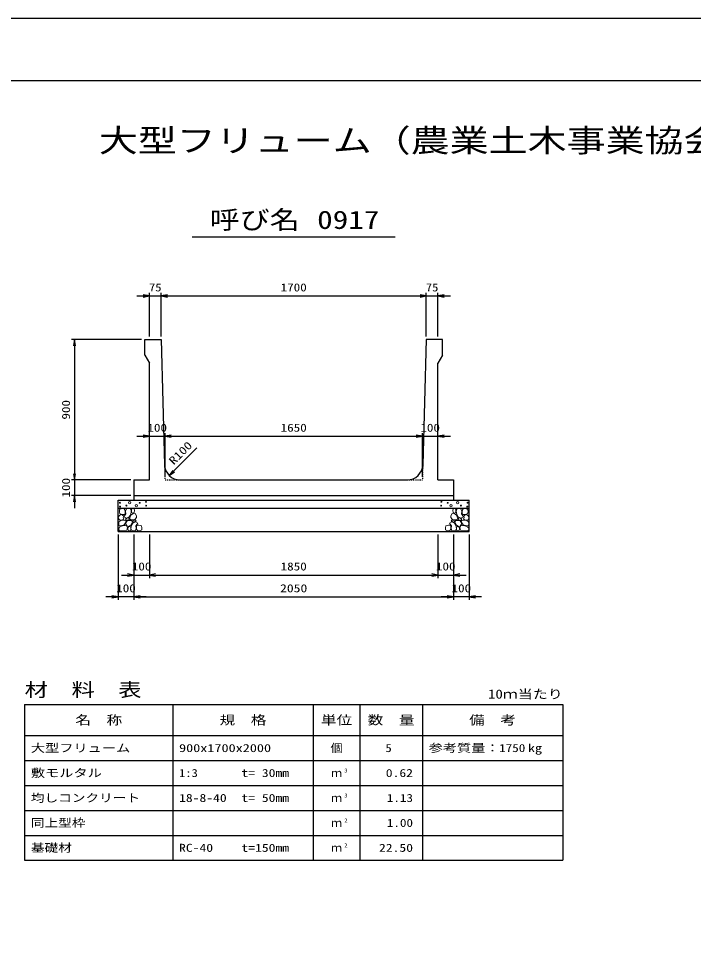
# Model space of a CAD drawing. Units: millimetres at full size. Extents: x 0 to 16820, y 0 to 11880.
# Drawn here: x 5646 to 9973, y 5940 to 11880 of the extents above; entities that cross this region are included whole.
import ezdxf
from ezdxf.enums import TextEntityAlignment as Align

# ---------------------------------------------------------------- set-up
doc = ezdxf.new("R2010")
doc.units = ezdxf.units.MM
doc.linetypes.add('DASHED_SPACED', pattern=[12, 6, -6])
for name, color, linetype, lineweight in [('0_2', 7, 'Continuous', 25), ('D-DCR-HCHn', 4, 'Continuous', 9), ('D-MTR-FRAM', 7, 'Continuous', 25), ('D-MTR-LINE', 7, 'Continuous', 25), ('D-STR-DIM', 7, 'Continuous', 25), ('D-STR-STRn', 1, 'Continuous', 25), ('D-TTL', 2, 'Continuous', 25), ('D-TTL-TXT', 7, 'Continuous', 25)]:
    doc.layers.add(name, color=color, linetype=linetype, lineweight=lineweight)
doc.layers.add('D-MTR', color=7, linetype='Continuous')
doc.layers.add('D-MTR-TXT', color=7, linetype='Continuous')
doc.styles.add('ＭＳ ゴシック', font='')
doc.styles.get('ＭＳ ゴシック').set_extended_font_data('MS Gothic')

# ---------------------------------------------------------------- blocks, each defined once
blk = doc.blocks.new('open_arrow')
at = {"color": 0, "linetype": 'Continuous', "lineweight": -2}
blk.add_lwpolyline([(7.5, 1.25), (0, 0), (7.5, -1.25)], dxfattribs=at)

msp = doc.modelspace()

# ---------------------------------------------------------------- linework, layer by layer
at = {"layer": '0_2'}
for p, q in [((6385, 8570), (6385, 8290)), ((6485, 8570), (6485, 8290)), ((6485, 8570), (6485, 8290)), ((8335, 8570), (8335, 8290)), ((6305, 8310), (6565, 8310)), ((6485, 8310), (8335, 8310))]:
    msp.add_line(p, q, dxfattribs=at)
at = {"layer": 'D-DCR-HCHn'}
for points in [[(6323.399, 8733.696), (6307.796, 8737.163), (6293.928, 8730.228), (6292.194, 8714.626), (6295.661, 8702.491), (6312.997, 8697.29), (6325.132, 8697.29), (6330.333, 8705.958), (6330.333, 8725.028)], [(6337.267, 8735.429), (6332.067, 8719.827), (6333.8, 8702.491), (6321.665, 8683.421), (6337.267, 8674.753), (6354.603, 8683.421), (6365.005, 8697.29), (6368.472, 8719.827), (6365.005, 8731.962), (6354.603, 8737.163)], [(6370.206, 8731.962), (6370.206, 8711.159), (6378.874, 8705.958), (6387.542, 8711.159), (6389.275, 8723.294), (6387.542, 8733.696), (6375.407, 8737.163)], [(8449.794, 8731.962), (8449.794, 8711.159), (8441.126, 8705.958), (8432.458, 8711.159), (8430.725, 8723.294), (8432.458, 8733.696), (8444.593, 8737.163)], [(8482.733, 8735.429), (8487.933, 8719.827), (8486.2, 8702.491), (8498.335, 8683.421), (8482.733, 8674.753), (8465.397, 8683.421), (8454.995, 8697.29), (8451.528, 8719.827), (8454.995, 8731.962), (8465.397, 8737.163)], [(8496.601, 8733.696), (8512.204, 8737.163), (8526.072, 8730.228), (8527.806, 8714.626), (8524.339, 8702.491), (8507.003, 8697.29), (8494.868, 8697.29), (8489.667, 8705.958), (8489.667, 8725.028)], [(6290.46, 8690.356), (6285.26, 8674.753), (6292.194, 8664.352), (6309.53, 8662.618), (6321.366, 8667.699), (6316.464, 8679.954), (6319.932, 8686.889), (6312.997, 8693.823), (6302.596, 8697.29)], [(6340.735, 8674.753), (6332.067, 8667.819), (6335.534, 8662.618), (6347.669, 8662.618), (6352.87, 8664.352), (6356.337, 8671.286), (6351.136, 8676.487)], [(6366.739, 8693.823), (6358.071, 8673.02), (6365.005, 8664.352), (6385.808, 8664.352), (6394.476, 8667.819), (6403.144, 8679.954), (6403.144, 8690.356), (6394.476, 8704.224), (6384.074, 8705.958)], [(8453.261, 8693.823), (8461.929, 8673.02), (8454.995, 8664.352), (8434.192, 8664.352), (8425.524, 8667.819), (8416.856, 8679.954), (8416.856, 8690.356), (8425.524, 8704.224), (8435.926, 8705.958)], [(8479.265, 8674.753), (8487.933, 8667.819), (8484.466, 8662.618), (8472.331, 8662.618), (8467.13, 8664.352), (8463.663, 8671.286), (8468.864, 8676.487)], [(8529.54, 8690.356), (8534.74, 8674.753), (8527.806, 8664.352), (8510.47, 8662.618), (8498.634, 8667.699), (8503.536, 8679.954), (8500.068, 8686.889), (8507.003, 8693.823), (8517.404, 8697.29)], [(6323.366, 8632.757), (6336.208, 8652.019), (6334.603, 8656.834), (6316.946, 8661.65), (6300.894, 8660.045), (6289.658, 8650.414), (6288.052, 8639.177), (6289.658, 8627.941), (6302.499, 8624.731)], [(6329.787, 8592.627), (6341.023, 8597.443), (6344.234, 8613.494), (6337.813, 8624.731), (6326.577, 8627.941), (6312.13, 8626.336), (6296.078, 8619.915), (6288.052, 8610.284), (6288.052, 8599.048), (6292.868, 8592.627), (6312.13, 8594.232)], [(6368.311, 8632.757), (6376.337, 8652.019), (6369.916, 8660.045), (6350.654, 8660.045), (6342.628, 8656.834), (6334.603, 8645.598), (6334.603, 8635.967), (6342.628, 8623.125), (6352.259, 8621.52)], [(6365.101, 8597.443), (6365.101, 8616.705), (6357.075, 8621.52), (6349.049, 8616.705), (6347.444, 8605.469), (6349.049, 8595.837), (6360.285, 8592.627)], [(6395.599, 8594.232), (6400.415, 8608.679), (6398.81, 8624.731), (6410.046, 8642.388), (6395.599, 8650.414), (6379.548, 8642.388), (6369.916, 8629.546), (6366.706, 8608.679), (6369.916, 8597.443), (6379.548, 8592.627)], [(6392.389, 8650.414), (6400.415, 8656.834), (6397.204, 8661.65), (6385.968, 8661.65), (6381.153, 8660.045), (6377.942, 8653.624), (6382.758, 8648.808)], [(6408.441, 8595.837), (6422.887, 8592.627), (6435.729, 8599.048), (6437.334, 8613.494), (6434.124, 8624.731), (6418.072, 8629.546), (6406.836, 8629.546), (6402.02, 8621.52), (6402.02, 8603.863)], [(8411.559, 8595.837), (8397.113, 8592.627), (8384.271, 8599.048), (8382.666, 8613.494), (8385.876, 8624.731), (8401.928, 8629.546), (8413.164, 8629.546), (8417.98, 8621.52), (8417.98, 8603.863)], [(8424.401, 8594.232), (8419.585, 8608.679), (8421.19, 8624.731), (8409.954, 8642.388), (8424.401, 8650.414), (8440.452, 8642.388), (8450.084, 8629.546), (8453.294, 8608.679), (8450.084, 8597.443), (8440.452, 8592.627)], [(8427.611, 8650.414), (8419.585, 8656.834), (8422.796, 8661.65), (8434.032, 8661.65), (8438.847, 8660.045), (8442.058, 8653.624), (8437.242, 8648.808)], [(8451.689, 8632.757), (8443.663, 8652.019), (8450.084, 8660.045), (8469.346, 8660.045), (8477.372, 8656.834), (8485.397, 8645.598), (8485.397, 8635.967), (8477.372, 8623.125), (8467.741, 8621.52)], [(8454.899, 8597.443), (8454.899, 8616.705), (8462.925, 8621.52), (8470.951, 8616.705), (8472.556, 8605.469), (8470.951, 8595.837), (8459.715, 8592.627)], [(8490.213, 8592.627), (8478.977, 8597.443), (8475.766, 8613.494), (8482.187, 8624.731), (8493.423, 8627.941), (8507.87, 8626.336), (8523.922, 8619.915), (8531.948, 8610.284), (8531.948, 8599.048), (8527.132, 8592.627), (8507.87, 8594.232)], [(8496.634, 8632.757), (8483.792, 8652.019), (8485.397, 8656.834), (8503.054, 8661.65), (8519.106, 8660.045), (8530.342, 8650.414), (8531.948, 8639.177), (8530.342, 8627.941), (8517.501, 8624.731)]]:
    msp.add_lwpolyline(points, close=True, dxfattribs=at)
for centre, radius in [((6295.727, 8773.955), 3), ((6296.869, 8748.91), 3), ((6337.292, 8755.752), 3), ((6358.336, 8773.955), 7.5), ((6401.664, 8754.961), 7.5), ((6422.708, 8773.164), 3), ((6463.131, 8780.006), 3), ((6464.273, 8754.961), 3), ((8355.727, 8754.961), 3), ((8356.869, 8780.006), 3), ((8397.292, 8773.164), 3), ((8418.336, 8754.961), 7.5), ((8461.664, 8773.955), 7.5), ((8482.708, 8755.752), 3), ((8523.131, 8748.91), 3), ((8524.273, 8773.955), 3)]:
    msp.add_circle(centre, radius, dxfattribs=at)
at = {"layer": 'D-MTR-FRAM'}
for p, q in [((5685, 7480), (9135, 7480)), ((5685, 7480), (5685, 6480)), ((9135, 7480), (9135, 6480)), ((5685, 6480), (9135, 6480))]:
    msp.add_line(p, q, dxfattribs=at)
at = {"layer": 'D-MTR-LINE'}
for p, q in [((6635, 7480), (6635, 6480)), ((7535, 7480), (7535, 6480)), ((7835, 7480), (7835, 6480)), ((8235, 7480), (8235, 6480)), ((5685, 7280), (9135, 7280)), ((5685, 7120), (9135, 7120)), ((5685, 6960), (9135, 6960)), ((5685, 6800), (9135, 6800)), ((5685, 6640), (9135, 6640))]:
    msp.add_line(p, q, dxfattribs=at)
at = {"layer": 'D-STR-DIM'}
for p, q in [((6405, 10100), (6640, 10100)), ((6485, 9840), (6485, 10120)), ((6560, 9840), (6560, 10120)), ((6560, 9840), (6560, 10120)), ((6560, 10100), (8260, 10100)), ((8180, 10100), (8415, 10100)), ((8260, 9840), (8260, 10120)), ((8260, 9840), (8260, 10120)), ((8335, 9840), (8335, 10120)), ((6435, 9820), (5985, 9820)), ((6005, 9820), (6005, 8920)), ((6585, 8940), (6585, 9220)), ((6585, 8940), (6585, 9220)), ((8235, 8940), (8235, 9220)), ((8235, 8940), (8235, 9220)), ((6405, 9200), (6665, 9200)), ((6585, 9200), (8235, 9200)), ((8155, 9200), (8415, 9200)), ((6612.539, 8948.314), (6789.315, 9125.091)), ((6005, 9000), (6005, 8740)), ((6365, 8920), (5985, 8920)), ((6365, 8920), (5985, 8920)), ((6365, 8820), (5985, 8820)), ((6285, 8570), (6285, 8150)), ((6385, 8570), (6385, 8150)), ((6385, 8570), (6385, 8150)), ((8335, 8570), (8335, 8290)), ((8435, 8570), (8435, 8150)), ((8435, 8570), (8435, 8150)), ((8435, 8570), (8435, 8290)), ((8535, 8570), (8535, 8150)), ((8255, 8310), (8515, 8310)), ((6465, 8170), (6205, 8170)), ((6385, 8170), (8435, 8170)), ((8615, 8170), (8355, 8170))]:
    msp.add_line(p, q, dxfattribs=at)
at = {"layer": 'D-STR-STRn'}
for p, q in [((6455, 9820), (6560, 9820)), ((6455, 9720), (6455, 9820)), ((6560, 9820), (6582.299, 9017.223)), ((8260, 9820), (8237.701, 9017.223)), ((8365, 9820), (8260, 9820)), ((8365, 9720), (8365, 9820)), ((6455, 9720), (6485, 9670)), ((8365, 9720), (8335, 9670)), ((6485, 8920), (6485, 9670)), ((8335, 8920), (8335, 9670)), ((6385, 8920), (6385, 8820)), ((6385, 8920), (6485, 8920)), ((6682.261, 8920), (8137.739, 8920)), ((8335, 8920), (8435, 8920)), ((8435, 8920), (8435, 8820)), ((6385, 8820), (8435, 8820)), ((6385, 8820), (6385, 8790)), ((8435, 8820), (8435, 8790)), ((6285, 8590), (6285, 8790)), ((6285, 8790), (8535, 8790)), ((6285, 8740), (8535, 8740)), ((8535, 8590), (8535, 8790)), ((6285, 8590), (8535, 8590))]:
    msp.add_line(p, q, dxfattribs=at)
at = {"layer": 'D-STR-STRn', "color": 2, "linetype": 'DASHED_SPACED'}
for p, q in [((6582.299, 9017.223), (6585, 8920)), ((8237.701, 9017.223), (8235, 8920)), ((6585, 8920), (6682.261, 8920)), ((8137.739, 8920), (8235, 8920))]:
    msp.add_line(p, q, dxfattribs=at)
at = {"layer": 'D-STR-STRn'}
for centre, start, end in [((6682.261, 9020), 181.59114, 270), ((8137.739, 9020), 270, 358.40886)]:
    msp.add_arc(centre, 100, start, end, dxfattribs=at)
at = {"layer": 'D-TTL'}
for points in [[(0, 0), (16820, 0), (16820, 11880), (0, 11880)], [(400, 400), (16420, 400), (16420, 11480), (400, 11480)]]:
    msp.add_lwpolyline(points, close=True, dxfattribs=at)
at = {"layer": 'D-TTL-TXT'}
msp.add_line((6760, 10480), (8060, 10480), dxfattribs=at)

# ---------------------------------------------------------------- block references
at = {"layer": '0_2', "xscale": 5.33, "yscale": 5.33, "rotation": 180}
for p in [(6385, 8310), (8335, 8310)]:
    msp.add_blockref('open_arrow', p, dxfattribs=at)
at = {"layer": '0_2', "xscale": 5.33, "yscale": 5.33}
msp.add_blockref('open_arrow', (6485, 8310), dxfattribs=at)
msp.add_blockref('open_arrow', (6485, 8310), dxfattribs=at)
at = {"layer": 'D-STR-DIM', "xscale": 5.33, "yscale": 5.33}
for p, rotation in [((6485, 10100), 180), ((8260, 10100), 180), ((8260, 10100), 180), ((6005, 9820), 270), ((6485, 9200), 180), ((8235, 9200), 180), ((8235, 9200), 180), ((6612.539, 8948.314), 45), ((6005, 8920), 90), ((6005, 8920), 90), ((6005, 8820), 270), ((8335, 8310), 180), ((6285, 8170), 180), ((8435, 8170), 180), ((8435, 8170), 180)]:
    msp.add_blockref('open_arrow', p, dxfattribs=dict(at, rotation=rotation))
for p in [(6560, 10100), (6560, 10100), (8335, 10100), (6585, 9200), (6585, 9200), (8335, 9200), (8435, 8310), (6385, 8170), (6385, 8170), (8535, 8170)]:
    msp.add_blockref('open_arrow', p, dxfattribs=at)

# ---------------------------------------------------------------- texts
at = {"layer": '0_2', "style": 'ＭＳ ゴシック', "width": 1.2}
for s, p in [('100', (6435, 8365)), ('1850', (7410, 8365))]:
    msp.add_text(s, height=51.32, dxfattribs=at).set_placement(p, align=Align.MIDDLE_CENTER)
at = {"layer": 'D-MTR', "style": 'ＭＳ ゴシック', "width": 1.25}
msp.add_text('材\u3000料\u3000表', height=87.98, dxfattribs=at).set_placement((5685, 7504), align=Align.BOTTOM_LEFT)
at = {"layer": 'D-MTR', "style": 'ＭＳ ゴシック', "width": 1.2}
msp.add_text('10ｍ当たり', height=58.65, dxfattribs=at).set_placement((9135, 7499.333), align=Align.BOTTOM_RIGHT)
at = {"layer": 'D-MTR-TXT', "style": 'ＭＳ ゴシック'}
for s, height, width, p in [('名\u3000称', 58.65, 1.25, (6160, 7380)), ('規\u3000格', 58.65, 1.25, (7085, 7380)), ('単位', 58.65, 1.25, (7685, 7380)), ('数\u3000量', 58.65, 1.25, (8035, 7380)), ('備\u3000考', 58.65, 1.25, (8685, 7380)), ('個', 51.32, 1.1, (7685, 7200))]:
    msp.add_text(s, height=height, dxfattribs=dict(at, width=width)).set_placement(p, align=Align.MIDDLE_CENTER)
for s, width, p in [('大型フリューム', 1.3, (5725, 7200)), ('900x1700x2000', 1.3, (6675, 7200)), ('参考質量：    kg', 1.3, (8275, 7200)), ('敷モルタル', 1.3, (5725, 7040)), ('1:3', 1.15, (6675, 7040)), ('t= 30mm', 1.25, (7075, 7040)), ('均しコンクリート', 1.25, (5725, 6880)), ('18-8-40', 1.25, (6675, 6880)), ('t= 50mm', 1.25, (7075, 6880)), ('同上型枠', 1.25, (5725, 6720)), ('基礎材', 1.25, (5725, 6560)), ('RC-40', 1.25, (6675, 6560)), ('t=150mm', 1.25, (7075, 6560))]:
    msp.add_text(s, height=51.32, dxfattribs=dict(at, width=width)).set_placement(p, align=Align.MIDDLE_LEFT)
for s, width, p in [('5', 1.15, (8038.553, 7200)), ('1750', 1.2, (8895, 7200)), ('0.62', 1.25, (8175, 7040)), ('1.13', 1.2, (8175, 6880)), ('1.00', 1.2, (8175, 6720)), ('22.50', 1.25, (8175, 6560))]:
    msp.add_text(s, height=51.32, dxfattribs=dict(at, width=width)).set_placement(p, align=Align.MIDDLE_RIGHT)
for p in [(7685, 7040), (7685, 6880), (7685, 6720), (7685, 6560)]:
    msp.add_text('ｍ', height=51.32, dxfattribs=at).set_placement(p, align=Align.MIDDLE_CENTER)
at = {"layer": 'D-MTR-TXT', "style": 'ＭＳ ゴシック', "width": 1.15}
for s, p in [('3', (7735, 7035.333)), ('3', (7735, 6875.333)), ('2', (7735, 6715.333)), ('2', (7735, 6555.333))]:
    msp.add_text(s, height=25.66, dxfattribs=at).set_placement(p, align=Align.BOTTOM_LEFT)
at = {"layer": 'D-STR-DIM', "style": 'ＭＳ ゴシック'}
for s, width, p in [('75', 1.15, (6522.5, 10155)), ('1700', 1.2, (7410, 10155)), ('75', 1.15, (8297.5, 10155)), ('100', 1.2, (6535, 9255)), ('1650', 1.2, (7410, 9255)), ('100', 1.2, (8285, 9255)), ('100', 1.2, (8385, 8365)), ('100', 1.2, (6335, 8225)), ('2050', 1.25, (7410, 8225)), ('100', 1.2, (8485, 8225))]:
    msp.add_text(s, height=51.32, dxfattribs=dict(at, width=width)).set_placement(p, align=Align.MIDDLE_CENTER)
at = {"layer": 'D-STR-DIM', "style": 'ＭＳ ゴシック', "width": 1.2}
for s, p in [('900', (5950, 9370)), ('100', (5950, 8870))]:
    msp.add_text(s, height=51.32, rotation=90, dxfattribs=at).set_placement(p, align=Align.MIDDLE_CENTER)
at = {"layer": 'D-STR-DIM', "style": 'ＭＳ ゴシック', "width": 1.25}
msp.add_text('R100', height=51.32, rotation=45, dxfattribs=at).set_placement((6651.479, 9002.339), align=Align.BOTTOM_LEFT)
at = {"layer": 'D-TTL-TXT', "style": 'ＭＳ ゴシック'}
for s, height, width, p in [('大型フリューム（農業土木事業協会型）', 146.6, 1.25, (8410, 10980)), ('呼び名', 117.3, 1.2, (7160, 10495)), ('0917', 117.3, 1.25, (7760, 10495))]:
    msp.add_text(s, height=height, dxfattribs=dict(at, width=width)).set_placement(p, align=Align.BOTTOM_CENTER)

doc.saveas('drawing.dxf')
